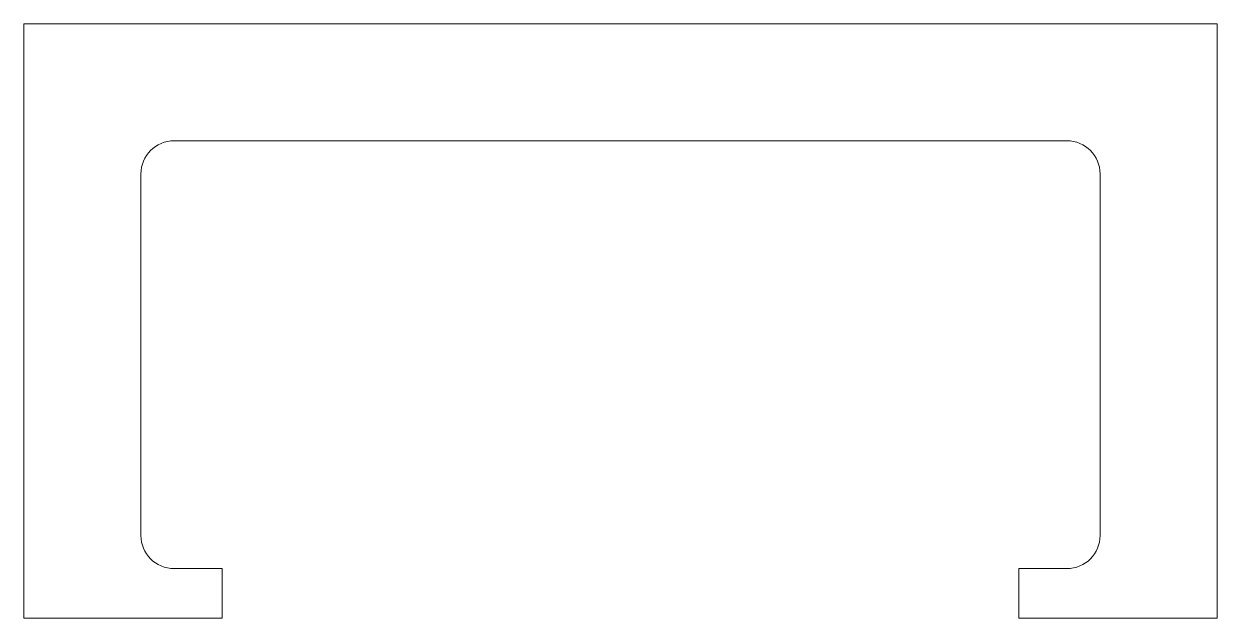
# Model space of a CAD drawing. Header units: inches. Extents: x -1.19 to 1.19, y 0.79 to 1.97.
import ezdxf

# ---------------------------------------------------------------- set-up
doc = ezdxf.new("R2010")
doc.units = ezdxf.units.IN
doc.header["$MEASUREMENT"] = 0

msp = doc.modelspace()

# ---------------------------------------------------------------- linework, layer by layer
at = {"color": 7, "linetype": 'Continuous', "lineweight": 15}
for p, q in [((-1.185, 1.9724), (1.185, 1.9724)), ((-1.185, 0.7913), (-1.185, 1.9724)), ((1.185, 0.7913), (1.185, 1.9724)), ((-0.8866, 1.7402), (0.8866, 1.7402)), ((-0.9528, 0.9559), (-0.9528, 1.674)), ((0.9528, 1.674), (0.9528, 0.9559)), ((-0.7913, 0.8898), (-0.8866, 0.8898)), ((-0.7913, 0.8898), (-0.7913, 0.7913)), ((0.7913, 0.8898), (0.7913, 0.7913)), ((0.8866, 0.8898), (0.7913, 0.8898)), ((-0.7913, 0.7913), (-1.185, 0.7913)), ((0.7913, 0.7913), (1.185, 0.7913))]:
    msp.add_line(p, q, dxfattribs=at)
for centre, start, end in [((-0.8866, 1.674), 90, 180), ((0.8866, 1.674), 0, 90), ((-0.8866, 0.9559), 180, 270), ((0.8866, 0.9559), 270, 0)]:
    msp.add_arc(centre, 0.0661, start, end, dxfattribs=at)

doc.saveas('drawing.dxf')
